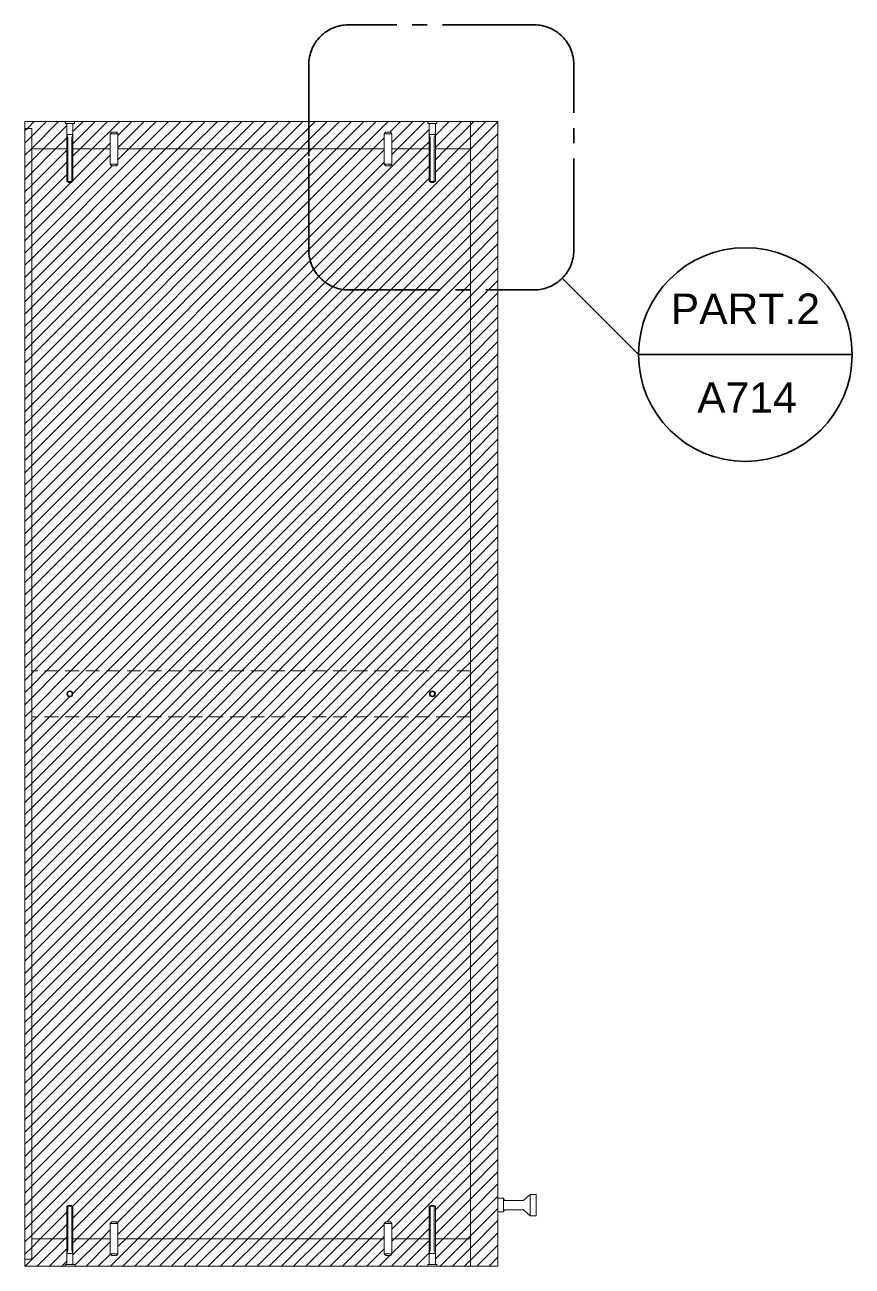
# Model space of a CAD drawing. Header units: centimetres. Extents: x -2268 to 3476, y -1681 to 1470.
# Drawn here: x -737.2 to -683, y -1516.4 to -1435.1 of the extents above; entities that cross this region are included whole.
import ezdxf
from ezdxf.enums import TextEntityAlignment as Align

# ---------------------------------------------------------------- set-up
doc = ezdxf.new("R2010")
doc.units = ezdxf.units.CM
doc.linetypes.add('CENTER2', pattern=[1.125, 0.75, -0.125, 0.125, -0.125])
doc.linetypes.add('Linee Nascoste 2', pattern=[0.015, 0.01, -0.005])
doc.layers.get('0').update_dxf_attribs({"color": 5})
for name, color, linetype, lineweight in [('0_Num_Penna__5', 5, 'Continuous', 18), ('0_Num_Penna__6', 6, 'Continuous', 18), ('A-FURN_Num_Penna__252_Num_Penna__252_Num_Penna__3_Num_Penna__252_Num_Penna__252_Num_Penna__252_Num_Penna__252_Num_Penna__252_Num_Penna__252_Num_Penna__252_Num_Penna__252_Num_Penna__252_Num_Penna__252_Num_Penna__252_Num_Penna__5', 5, 'Continuous', 18), ('A-FURN_Num_Penna__252_Num_Penna__252_Num_Penna__3_Num_Penna__252_Num_Penna__252_Num_Penna__252_Num_Penna__252_Num_Penna__252_Num_Penna__252_Num_Penna__252_Num_Penna__252_Num_Penna__252_Num_Penna__252_Num_Penna__252_Num_Penna__6', 6, 'Continuous', 18), ('A-SECT A-MCUT', 7, 'Continuous', 35), ('A-SECT-PATT_Num_Penna__6_Num_Penna__6_Num_Penna__6_Num_Penna__6_Num_Penna__6_Num_Penna__6_Num_Penna__6_Num_Penna__6_Num_Penna__6_Num_Penna__6_Num_Penna__6_Num_Penna__6_Num_Penna__6_Num_Penna__6', 6, 'Continuous', 18), ('PDF16_Geometry_Num_Penna__5_Num_Penna__5_Num_Penna__5_Num_Penna__5_Num_Penna__5_Num_Penna__5_Num_Penna__5_Num_Penna__5_Num_Penna__5_Num_Penna__5_Num_Penna__5_Num_Penna__5_Num_Penna__5_Num_Penna__5', 5, 'Continuous', 18), ('PDF16_Geometry_Num_Penna__6_Num_Penna__6_Num_Penna__6_Num_Penna__6_Num_Penna__6_Num_Penna__6_Num_Penna__6_Num_Penna__6_Num_Penna__6_Num_Penna__6_Num_Penna__6_Num_Penna__6_Num_Penna__6_Num_Penna__6', 6, 'Continuous', 18), ('PDF22_Geometry_Num_Penna__1_Num_Penna__255_Num_Penna__3_Num_Penna__3_Num_Penna__5', 5, 'Continuous', 18), ('PDF22_Geometry_Num_Penna__1_Num_Penna__255_Num_Penna__5_Num_Penna__5_Num_Penna__6', 6, 'Continuous', 18), ('PDF2_Geometry_Num_Penna__7_Num_Penna__7_Num_Penna__7_Num_Penna__7_Num_Penna__7_Num_Penna__7_Num_Penna__7_Num_Penna__5', 5, 'Continuous', 18), ('PDF2_Geometry_Num_Penna__7_Num_Penna__7_Num_Penna__7_Num_Penna__7_Num_Penna__7_Num_Penna__7_Num_Penna__7_Num_Penna__6', 6, 'Continuous', 18), ('VITE_Num_Penna__5', 5, 'Continuous', 18)]:
    doc.layers.add(name, color=color, linetype=linetype, lineweight=lineweight)
doc.styles.add('ARIAL', font='Arial.ttf')

msp = doc.modelspace()

# ---------------------------------------------------------------- hatches: boundary and pattern name
at = {"layer": '0_Num_Penna__5', "ltscale": 0.5}
h = msp.add_hatch(dxfattribs=at)
h.set_pattern_fill('JIS_WOOD', color=254, scale=0.8)
h.paths.add_polyline_path([(-710.7256, -1441.524), (-710.8196, -1441.524), (-710.8196, -1441.4041), (-733.9698, -1441.4041), (-733.9698, -1441.524), (-734.0639, -1441.524), (-734.0639, -1443.2041), (-731.6197, -1443.2041), (-731.6197, -1442.2041), (-731.5197, -1442.1041), (-731.2197, -1442.1041), (-731.1197, -1442.2041), (-731.1197, -1443.2041), (-713.6697, -1443.2041), (-713.6697, -1442.2041), (-713.5697, -1442.1041), (-713.2697, -1442.1041), (-713.1697, -1442.2041), (-713.1697, -1443.2041), (-710.7256, -1443.2041)])
h.paths.add_polyline_path([(-708.0197, -1441.4041), (-710.2196, -1441.4041), (-710.2196, -1441.524), (-710.314, -1441.524), (-710.314, -1443.2041), (-708.0197, -1443.2041)])
h.paths.add_polyline_path([(-734.4755, -1441.524), (-734.5698, -1441.524), (-734.5698, -1441.4041), (-737.2197, -1441.4041), (-737.2197, -1441.8541), (-736.7697, -1441.8541), (-736.7697, -1443.2041), (-734.4755, -1443.2041)])
h = msp.add_hatch(dxfattribs=at)
h.set_pattern_fill('JIS_WOOD', color=254, scale=0.8)
h.paths.add_polyline_path([(-736.7697, -1441.8541), (-737.2197, -1441.8541), (-737.2197, -1515.9541), (-736.7697, -1515.9541)])
h = msp.add_hatch(dxfattribs=at)
h.set_pattern_fill('JIS_WOOD', color=254, scale=0.8)
h.paths.add_polyline_path([(-708.0197, -1441.4041), (-708.0197, -1516.4041), (-706.2197, -1516.4041), (-706.2197, -1441.4041)])
h = msp.add_hatch(dxfattribs=at)
h.set_pattern_fill('JIS_WOOD', color=254, scale=0.8)
h.paths.add_polyline_path([(-708.0197, -1443.2041), (-710.314, -1443.2041), (-710.314, -1445.4041), (-710.7256, -1445.4041), (-710.7256, -1443.2041), (-713.1697, -1443.2041), (-713.1697, -1444.2041), (-713.2697, -1444.3041), (-713.5697, -1444.3041), (-713.6697, -1444.2041), (-713.6697, -1443.2041), (-731.1197, -1443.2041), (-731.1197, -1444.2041), (-731.2197, -1444.3041), (-731.5197, -1444.3041), (-731.6197, -1444.2041), (-731.6197, -1443.2041), (-734.0639, -1443.2041), (-734.0639, -1445.4041), (-734.4755, -1445.4041), (-734.4755, -1443.2041), (-736.7697, -1443.2041), (-736.7697, -1477.4041), (-708.0197, -1477.4041)])
h = msp.add_hatch(dxfattribs=at)
h.set_pattern_fill('JIS_WOOD', color=254, scale=0.8)
h.paths.add_polyline_path([(-708.0197, -1477.4041), (-736.7697, -1477.4041), (-736.7697, -1480.4041), (-708.0197, -1480.4041)])
h.paths.add_polyline_path([(-734.1197, -1478.9041, -1), (-734.4197, -1478.9041, -1)], flags=16)
h.paths.add_polyline_path([(-710.6697, -1478.9041, -1), (-710.3697, -1478.9041, -1)], flags=16)
h = msp.add_hatch(dxfattribs=at)
h.set_pattern_fill('JIS_WOOD', color=254, scale=0.8)
h.paths.add_polyline_path([(-708.0197, -1480.4041), (-736.7697, -1480.4041), (-736.7697, -1514.6041), (-734.4755, -1514.6041), (-734.4755, -1512.4754), (-734.4, -1512.4492), (-734.4, -1512.4754), (-734.1394, -1512.4754), (-734.0639, -1512.4754), (-734.0639, -1514.6041), (-731.6197, -1514.6041), (-731.6197, -1513.6041), (-731.5197, -1513.5041), (-731.2197, -1513.5041), (-731.1197, -1513.6041), (-731.1197, -1514.6041), (-713.6697, -1514.6041), (-713.6697, -1513.6041), (-713.5697, -1513.5041), (-713.2697, -1513.5041), (-713.1697, -1513.6041), (-713.1697, -1514.6041), (-710.7256, -1514.6041), (-710.7256, -1512.4754), (-710.6501, -1512.4492), (-710.6501, -1512.4754), (-710.3895, -1512.4754), (-710.314, -1512.4754), (-710.314, -1514.6041), (-708.0197, -1514.6041)])
h = msp.add_hatch(dxfattribs=at)
h.set_pattern_fill('JIS_WOOD', color=254, scale=0.8)
h.paths.add_polyline_path([(-734.4755, -1514.6041), (-736.7697, -1514.6041), (-736.7697, -1515.9541), (-737.2197, -1515.9541), (-737.2197, -1516.4041), (-734.5698, -1516.4041), (-734.5698, -1516.2841), (-734.4755, -1516.2841)])
h = msp.add_hatch(dxfattribs=at)
h.set_pattern_fill('JIS_WOOD', color=254, scale=0.8)
h.paths.add_polyline_path([(-710.7256, -1514.6041), (-713.1697, -1514.6041), (-713.1697, -1515.6041), (-713.2697, -1515.7041), (-713.5697, -1515.7041), (-713.6697, -1515.6041), (-713.6697, -1514.6041), (-731.1197, -1514.6041), (-731.1197, -1515.6041), (-731.2197, -1515.7041), (-731.5197, -1515.7041), (-731.6197, -1515.6041), (-731.6197, -1514.6041), (-734.0639, -1514.6041), (-734.0639, -1516.2841), (-733.9698, -1516.2841), (-733.9698, -1516.4041), (-710.8196, -1516.4041), (-710.8196, -1516.2841), (-710.7256, -1516.2841)])
h = msp.add_hatch(dxfattribs=at)
h.set_pattern_fill('JIS_WOOD', color=254, scale=0.8)
h.paths.add_polyline_path([(-708.0197, -1514.6041), (-710.314, -1514.6041), (-710.314, -1516.2841), (-710.2196, -1516.2841), (-710.2196, -1516.4041), (-708.0197, -1516.4041)])

# ---------------------------------------------------------------- linework, layer by layer
at = {"layer": '0_Num_Penna__6', "color": 6, "linetype": 'Continuous', "lineweight": 18}
for p, q in [((-731.6197, -1442.2041), (-731.5197, -1442.1041)), ((-731.5197, -1442.1041), (-731.2197, -1442.1041)), ((-731.1197, -1442.2041), (-731.2197, -1442.1041)), ((-713.6697, -1442.2041), (-713.5697, -1442.1041)), ((-713.5697, -1442.1041), (-713.2697, -1442.1041)), ((-713.1697, -1442.2041), (-713.2697, -1442.1041)), ((-731.6197, -1444.2041), (-731.5197, -1444.3041)), ((-731.5197, -1444.3041), (-731.2197, -1444.3041)), ((-731.1197, -1444.2041), (-731.2197, -1444.3041)), ((-713.6697, -1444.2041), (-713.5697, -1444.3041)), ((-713.5697, -1444.3041), (-713.2697, -1444.3041)), ((-713.1697, -1444.2041), (-713.2697, -1444.3041)), ((-731.6197, -1513.6041), (-731.5197, -1513.5041)), ((-731.5197, -1513.5041), (-731.2197, -1513.5041)), ((-731.1197, -1513.6041), (-731.2197, -1513.5041)), ((-713.6697, -1513.6041), (-713.5697, -1513.5041)), ((-713.5697, -1513.5041), (-713.2697, -1513.5041)), ((-713.1697, -1513.6041), (-713.2697, -1513.5041)), ((-731.6197, -1515.6041), (-731.5197, -1515.7041)), ((-731.5197, -1515.7041), (-731.2197, -1515.7041)), ((-731.1197, -1515.6041), (-731.2197, -1515.7041)), ((-713.6697, -1515.6041), (-713.5697, -1515.7041)), ((-713.5697, -1515.7041), (-713.2697, -1515.7041)), ((-713.1697, -1515.6041), (-713.2697, -1515.7041))]:
    msp.add_line(p, q, dxfattribs=at)
at = {"layer": 'A-FURN_Num_Penna__252_Num_Penna__252_Num_Penna__3_Num_Penna__252_Num_Penna__252_Num_Penna__252_Num_Penna__252_Num_Penna__252_Num_Penna__252_Num_Penna__252_Num_Penna__252_Num_Penna__252_Num_Penna__252_Num_Penna__252_Num_Penna__5', "color": 5, "linetype": 'Continuous', "lineweight": 18}
for p, q in [((-734.5698, -1441.4041), (-733.9698, -1441.4041)), ((-734.4755, -1441.524), (-734.0639, -1441.524)), ((-710.2196, -1441.4041), (-710.8196, -1441.4041)), ((-710.314, -1441.524), (-710.7256, -1441.524)), ((-734.4755, -1442.2453), (-734.0639, -1442.2453)), ((-734.4, -1445.3328), (-734.4, -1442.4472)), ((-734.1394, -1442.4472), (-734.1394, -1445.3328)), ((-710.314, -1442.2453), (-710.7256, -1442.2453)), ((-710.6501, -1442.4472), (-710.6501, -1445.3328)), ((-710.3895, -1445.3328), (-710.3895, -1442.4472)), ((-734.4, -1445.3328), (-734.1394, -1445.3328)), ((-710.3895, -1445.3328), (-710.6501, -1445.3328)), ((-734.4, -1512.4754), (-734.4, -1515.361)), ((-734.4, -1512.4754), (-734.1394, -1512.4754)), ((-734.1394, -1515.361), (-734.1394, -1512.4754)), ((-710.6501, -1515.361), (-710.6501, -1512.4754)), ((-710.3895, -1512.4754), (-710.6501, -1512.4754)), ((-710.3895, -1512.4754), (-710.3895, -1515.361)), ((-734.4755, -1515.5628), (-734.0639, -1515.5628)), ((-710.314, -1515.5628), (-710.7256, -1515.5628)), ((-734.5698, -1516.4041), (-733.9698, -1516.4041)), ((-734.4755, -1516.2841), (-734.0639, -1516.2841)), ((-710.2196, -1516.4041), (-710.8196, -1516.4041)), ((-710.314, -1516.2841), (-710.7256, -1516.2841))]:
    msp.add_line(p, q, dxfattribs=at)
for centre in [(-734.2697, -1478.9041), (-710.5197, -1478.9041)]:
    msp.add_circle(centre, 0.15, dxfattribs=at)
at = {"layer": 'A-FURN_Num_Penna__252_Num_Penna__252_Num_Penna__3_Num_Penna__252_Num_Penna__252_Num_Penna__252_Num_Penna__252_Num_Penna__252_Num_Penna__252_Num_Penna__252_Num_Penna__252_Num_Penna__252_Num_Penna__252_Num_Penna__252_Num_Penna__6', "color": 6, "linetype": 'Continuous', "lineweight": 18}
for p, q in [((-734.5698, -1441.4041), (-734.5698, -1441.524)), ((-734.4755, -1441.524), (-734.5698, -1441.524)), ((-734.4755, -1441.524), (-734.4755, -1445.3328)), ((-733.9698, -1441.524), (-734.0639, -1441.524)), ((-734.0639, -1441.524), (-734.0639, -1445.3328)), ((-733.9698, -1441.524), (-733.9698, -1441.4041)), ((-710.8196, -1441.524), (-710.8196, -1441.4041)), ((-710.8196, -1441.524), (-710.7256, -1441.524)), ((-710.7256, -1441.524), (-710.7256, -1445.3328)), ((-710.314, -1441.524), (-710.2196, -1441.524)), ((-710.314, -1441.524), (-710.314, -1445.3328)), ((-710.2196, -1441.4041), (-710.2196, -1441.524)), ((-734.4755, -1445.3328), (-734.4, -1445.3328)), ((-734.1394, -1445.3328), (-734.0639, -1445.3328)), ((-710.6501, -1445.3328), (-710.7256, -1445.3328)), ((-710.314, -1445.3328), (-710.3895, -1445.3328)), ((-734.4755, -1512.4754), (-734.4, -1512.4754)), ((-734.4755, -1516.2841), (-734.4755, -1512.4754)), ((-734.1394, -1512.4754), (-734.0639, -1512.4754)), ((-734.0639, -1516.2841), (-734.0639, -1512.4754)), ((-710.6501, -1512.4754), (-710.7256, -1512.4754)), ((-710.7256, -1516.2841), (-710.7256, -1512.4754)), ((-710.314, -1512.4754), (-710.3895, -1512.4754)), ((-710.314, -1516.2841), (-710.314, -1512.4754)), ((-734.4755, -1516.2841), (-734.5698, -1516.2841)), ((-734.5698, -1516.4041), (-734.5698, -1516.2841)), ((-733.9698, -1516.2841), (-734.0639, -1516.2841)), ((-733.9698, -1516.2841), (-733.9698, -1516.4041)), ((-710.8196, -1516.2841), (-710.7256, -1516.2841)), ((-710.8196, -1516.2841), (-710.8196, -1516.4041)), ((-710.314, -1516.2841), (-710.2196, -1516.2841)), ((-710.2196, -1516.4041), (-710.2196, -1516.2841))]:
    msp.add_line(p, q, dxfattribs=at)
at = {"layer": 'A-SECT A-MCUT', "color": 5}
for p, q in [((-702.0076, -1451.6739), (-697.0076, -1456.6739)), ((-697.0076, -1456.6739), (-683.0076, -1456.6739))]:
    msp.add_line(p, q, dxfattribs=at)
at = {"layer": 'A-SECT A-MCUT', "color": 5, "linetype": 'CENTER2', "ltscale": 8}
msp.add_lwpolyline([(-718.6122, -1449.8318, 0.4142136), (-716.0071, -1452.4369), (-703.8497, -1452.4369, 0.4142136), (-701.2446, -1449.8318), (-701.2446, -1437.6744, 0.4142136), (-703.8497, -1435.0693), (-716.0071, -1435.0693, 0.4142136), (-718.6122, -1437.6744), (-718.6122, -1449.8318), (-718.6122, -1437.6744)], format="xyb", dxfattribs=at)
at = {"layer": 'A-SECT A-MCUT', "color": 5}
msp.add_circle((-690.0076, -1456.6739), 7, dxfattribs=at)
at = {"layer": 'A-SECT-PATT_Num_Penna__6_Num_Penna__6_Num_Penna__6_Num_Penna__6_Num_Penna__6_Num_Penna__6_Num_Penna__6_Num_Penna__6_Num_Penna__6_Num_Penna__6_Num_Penna__6_Num_Penna__6_Num_Penna__6_Num_Penna__6', "color": 6, "linetype": 'Continuous', "lineweight": 18}
msp.add_line((-736.7697, -1441.8541), (-736.7697, -1515.9541), dxfattribs=at)
at = {"layer": 'PDF16_Geometry_Num_Penna__5_Num_Penna__5_Num_Penna__5_Num_Penna__5_Num_Penna__5_Num_Penna__5_Num_Penna__5_Num_Penna__5_Num_Penna__5_Num_Penna__5_Num_Penna__5_Num_Penna__5_Num_Penna__5_Num_Penna__5', "color": 5, "linetype": 'Continuous', "lineweight": 18}
for p, q in [((-705.8543, -1511.9563), (-706.2197, -1511.9563)), ((-706.2197, -1511.9563), (-706.2197, -1512.8519)), ((-705.8543, -1511.9563), (-705.8543, -1512.8519)), ((-704.1109, -1511.7041), (-704.5469, -1512.1047)), ((-703.7197, -1511.7041), (-704.1109, -1511.7041)), ((-704.1109, -1511.7041), (-704.1109, -1513.1041)), ((-703.7197, -1511.7041), (-703.7197, -1513.1041)), ((-704.5469, -1512.1047), (-705.7058, -1512.1047)), ((-704.5469, -1512.7034), (-705.7058, -1512.7034)), ((-704.1109, -1513.1041), (-704.5469, -1512.7034)), ((-705.8543, -1512.8519), (-706.2197, -1512.8519)), ((-703.7197, -1513.1041), (-704.1109, -1513.1041))]:
    msp.add_line(p, q, dxfattribs=at)
for centre, start, end in [((-705.7058, -1511.9563), 180, 270), ((-705.7058, -1512.8519), 90, 180)]:
    msp.add_arc(centre, 0.1485, start, end, dxfattribs=at)
at = {"layer": 'PDF16_Geometry_Num_Penna__6_Num_Penna__6_Num_Penna__6_Num_Penna__6_Num_Penna__6_Num_Penna__6_Num_Penna__6_Num_Penna__6_Num_Penna__6_Num_Penna__6_Num_Penna__6_Num_Penna__6_Num_Penna__6_Num_Penna__6', "color": 6, "linetype": 'Continuous', "lineweight": 18}
for p, q in [((-737.2197, -1515.9541), (-737.2197, -1441.4041)), ((-737.2197, -1441.4041), (-734.5698, -1441.4041)), ((-737.2197, -1441.8541), (-737.2197, -1441.4041)), ((-737.2197, -1441.8541), (-736.7697, -1441.8541)), ((-733.9698, -1441.4041), (-710.8196, -1441.4041)), ((-710.2196, -1441.4041), (-708.0197, -1441.4041)), ((-708.0197, -1441.4041), (-708.0197, -1516.4041)), ((-708.0197, -1441.4041), (-706.2197, -1441.4041)), ((-706.2197, -1441.4041), (-706.2197, -1516.4041)), ((-736.7697, -1443.2041), (-734.4755, -1443.2041)), ((-734.0639, -1443.2041), (-731.6197, -1443.2041)), ((-731.1197, -1443.2041), (-713.6697, -1443.2041)), ((-713.1697, -1443.2041), (-710.7256, -1443.2041)), ((-710.314, -1443.2041), (-708.0197, -1443.2041)), ((-736.7697, -1514.6041), (-734.4755, -1514.6041)), ((-736.7697, -1515.9541), (-736.7697, -1514.6041)), ((-734.0639, -1514.6041), (-731.6197, -1514.6041)), ((-731.1197, -1514.6041), (-713.6697, -1514.6041)), ((-713.1697, -1514.6041), (-710.7256, -1514.6041)), ((-710.314, -1514.6041), (-708.0197, -1514.6041)), ((-737.2197, -1516.4041), (-737.2197, -1515.9541)), ((-737.2197, -1515.9541), (-736.7697, -1515.9541)), ((-737.2197, -1516.4041), (-734.5198, -1516.4041)), ((-734.0198, -1516.4041), (-710.8196, -1516.4041)), ((-710.2196, -1516.4041), (-708.0197, -1516.4041)), ((-708.0197, -1516.4041), (-706.2197, -1516.4041))]:
    msp.add_line(p, q, dxfattribs=at)
at = {"layer": 'PDF22_Geometry_Num_Penna__1_Num_Penna__255_Num_Penna__3_Num_Penna__3_Num_Penna__5', "color": 5, "linetype": 'Linee Nascoste 2', "lineweight": 18, "ltscale": 90}
for p, q in [((-708.0197, -1477.4041), (-736.7697, -1477.4041)), ((-708.0197, -1480.4041), (-736.7697, -1480.4041))]:
    msp.add_line(p, q, dxfattribs=at)
at = {"layer": 'PDF22_Geometry_Num_Penna__1_Num_Penna__255_Num_Penna__5_Num_Penna__5_Num_Penna__6', "color": 6, "linetype": 'Continuous', "lineweight": 18}
for centre in [(-734.2697, -1478.9041), (-710.5197, -1478.9041)]:
    msp.add_circle(centre, 0.2, dxfattribs=at)
at = {"layer": 'PDF2_Geometry_Num_Penna__7_Num_Penna__7_Num_Penna__7_Num_Penna__7_Num_Penna__7_Num_Penna__7_Num_Penna__7_Num_Penna__5', "color": 5, "linetype": 'Continuous', "lineweight": 18, "flags": 128}
for points in [[(-734.0639, -1442.2453), (-734.0639, -1441.524)], [(-710.7256, -1442.2453), (-710.7256, -1441.524)], [(-734.4755, -1442.2453), (-734.4, -1442.4472)], [(-734.0639, -1442.2454), (-734.1394, -1442.4472)], [(-710.7256, -1442.2454), (-710.6501, -1442.4472)], [(-710.314, -1442.2453), (-710.3895, -1442.4472)], [(-734.4755, -1515.5628), (-734.4, -1515.361)], [(-734.0639, -1515.5627), (-734.1394, -1515.361)], [(-734.0639, -1515.5628), (-734.0639, -1516.2841)], [(-710.7256, -1515.5627), (-710.6501, -1515.361)], [(-710.7256, -1515.5628), (-710.7256, -1516.2841)], [(-710.314, -1515.5628), (-710.3895, -1515.361)]]:
    msp.add_lwpolyline(points, dxfattribs=at)
at = {"layer": 'PDF2_Geometry_Num_Penna__7_Num_Penna__7_Num_Penna__7_Num_Penna__7_Num_Penna__7_Num_Penna__7_Num_Penna__7_Num_Penna__6', "color": 6, "linetype": 'Continuous', "lineweight": 18, "flags": 128}
for points in [[(-731.6197, -1442.2041), (-731.6197, -1444.2041)], [(-731.1197, -1444.2041), (-731.1197, -1442.2041)], [(-713.6697, -1442.2041), (-713.6697, -1444.2041)], [(-713.1697, -1444.2041), (-713.1697, -1442.2041)], [(-731.6197, -1513.6041), (-731.6197, -1515.6041)], [(-731.1197, -1515.6041), (-731.1197, -1513.6041)], [(-713.6697, -1513.6041), (-713.6697, -1515.6041)], [(-713.1697, -1515.6041), (-713.1697, -1513.6041)]]:
    msp.add_lwpolyline(points, dxfattribs=at)
for points in [[(-734.1393, -1445.3328), (-734.1393, -1445.3495, -0.1995304), (-734.1463, -1445.3664, -0.1168771), (-734.1851, -1445.3903, -0.162888), (-734.354, -1445.3903, -0.1168318), (-734.3929, -1445.3664, -0.198418), (-734.3999, -1445.3495), (-734.3999, -1445.3328)], [(-710.3894, -1445.3328), (-710.3894, -1445.3495, -0.1995304), (-710.3964, -1445.3664, -0.1168771), (-710.4352, -1445.3903, -0.162888), (-710.6041, -1445.3903, -0.1168318), (-710.643, -1445.3664, -0.198418), (-710.65, -1445.3495), (-710.65, -1445.3328)], [(-734.4, -1512.4754), (-734.4, -1512.4587, -0.1995304), (-734.393, -1512.4418, -0.1168771), (-734.3543, -1512.4178, -0.162888), (-734.1854, -1512.4178, -0.1168318), (-734.1464, -1512.4418, -0.198418), (-734.1394, -1512.4586), (-734.1394, -1512.4754)], [(-710.6501, -1512.4754), (-710.6501, -1512.4587, -0.1995304), (-710.6431, -1512.4418, -0.1168771), (-710.6043, -1512.4178, -0.162888), (-710.4354, -1512.4178, -0.1168318), (-710.3965, -1512.4418, -0.198418), (-710.3895, -1512.4586), (-710.3895, -1512.4754)]]:
    msp.add_lwpolyline(points, format="xyb", dxfattribs=at)
at = {"layer": 'VITE_Num_Penna__5', "color": 5, "linetype": 'Continuous', "lineweight": 18, "flags": 128}
for points in [[(-731.1197, -1442.2041), (-731.6197, -1442.2041)], [(-713.1697, -1442.2041), (-713.6697, -1442.2041)], [(-731.1197, -1444.2041), (-731.6197, -1444.2041)], [(-713.1697, -1444.2041), (-713.6697, -1444.2041)], [(-731.1197, -1513.6041), (-731.6197, -1513.6041)], [(-713.1697, -1513.6041), (-713.6697, -1513.6041)], [(-731.1197, -1515.6041), (-731.6197, -1515.6041)], [(-713.1697, -1515.6041), (-713.6697, -1515.6041)]]:
    msp.add_lwpolyline(points, dxfattribs=at)

# ---------------------------------------------------------------- texts
at = {"color": 3, "style": 'ARIAL'}
msp.add_attdef('PART.2', text='1', height=2, dxfattribs=at).set_placement((-690.0076, -1452.6739), align=Align.TOP_CENTER)
msp.add_attdef('A714', (-693.1629, -1460.4882), '', height=2, dxfattribs=at)

doc.saveas('drawing.dxf')
